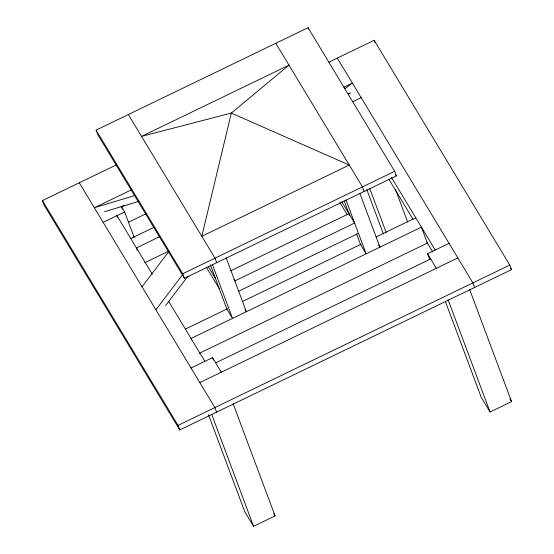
<?xml version="1.0" encoding="UTF-8"?>
<svg xmlns="http://www.w3.org/2000/svg" width="554" height="554" viewBox="0 0 554 554"><rect width="100%" height="100%" fill="white"/><g stroke="black" fill="none" stroke-linecap="round" stroke-linejoin="round"><path stroke-width="0.83" d="M142.025 286.778L168.603 251.862M155.903 309.776L182.481 274.853M165.639 305.483L188.048 276.037M344.768 88.813L352.365 83.079L343.819 87.207M348.334 94.443L350.405 92.878M96.105 130.114L308.045 27.7L394.683 171.318L396.387 175.881L184.454 278.295L97.809 134.677L96.105 130.114L182.744 273.731L184.454 278.295M328.751 62.228L374.158 40.29L509.77 265.082L511.474 269.646L179.745 429.939L44.133 205.146L42.429 200.59L116.589 164.753M131.658 189.731L94.353 207.75L134.511 195.624M348.445 93.931L350.003 93.183M124.622 205.222L121.506 206.732L122.399 209.128M103.141 222.32L124.643 211.933L134.303 237.77M352.711 101.728L361.16 97.649M128.258 222.32L146.173 213.664M130.779 238.539L154.13 227.258M159.774 236.62L136.429 247.908L137.323 250.304M144.732 262.748L168.859 251.087M182.744 273.731L394.683 171.318M230.727 270.816L348.965 213.685M238.663 291.203L358.452 233.317M185.396 329.083L227.424 308.772M242.216 301.625L361.291 244.085M376.076 236.939L415.77 217.764M199.357 353.286L427.39 243.095L421.421 227.126L191.047 338.446L191.649 340.045M191.04 368.022L212.542 357.635L221.33 372.205M429.662 259.383L427.549 253.732L449.052 243.344M215.679 362.835L430.687 258.94M199.828 382.592L457.839 257.915M42.429 200.59L178.035 425.382L509.77 265.082M208.546 414.849L244.771 511.73L253.559 526.3L275.061 515.913L233.102 403.686M445.361 301.369L481.281 397.447L490.068 412.017L511.571 401.622L469.612 289.403M104.602 211.676L139.019 201.282M510.58 268.164L511.474 269.646M337.303 58.101L472.908 282.893L474.612 287.457M395.494 174.399L396.387 175.881M391.505 177.543L435.229 250.027M388.998 179.461L413.09 219.398M426.919 242.327L432.722 251.938M427.549 253.732L436.337 268.302M509.812 398.707L511.571 401.622M275.795 43.281L362.434 186.899L364.137 191.462M378.645 245.007L379.954 247.167L359.781 193.221M341.839 201.878L354.615 223.047L234.827 280.933L233.954 279.493M339.893 202.549L347.019 214.356M128.355 114.526L214.994 258.143L216.704 262.707M245.034 309.568L246.336 311.729L226.171 257.79M208.228 266.439L215.354 278.247M206.282 267.111L219.19 288.516M121.132 206.109L124.643 211.933M152.212 274.071L116.963 215.644L117.566 217.244M168.721 301.438L204.862 361.34M79.284 182.778L214.897 407.571L216.6 412.128M273.745 513.724L275.061 515.913M374.158 40.29L375.01 42.568M448.11 299.79L490.068 412.017M395.57 189.683L407.64 221.981M369.843 188.769L386.145 232.368M308.045 27.7L308.613 29.224M366.79 189.544L383.389 233.947M345.959 199.904L366.132 253.843L360.481 244.48L356.568 234.01M344.221 201.005L349.643 215.492M212.348 264.466L232.514 318.411L226.863 309.042L210.312 264.764M212.542 357.635L213.449 360.052M211.6 414.08L253.559 526.3M178.035 425.382L179.745 429.939M231.323 113.078L201.815 236.288L349.249 165.044L231.323 113.078L141.54 136.381L288.98 65.137L231.323 113.078"/></g></svg>
